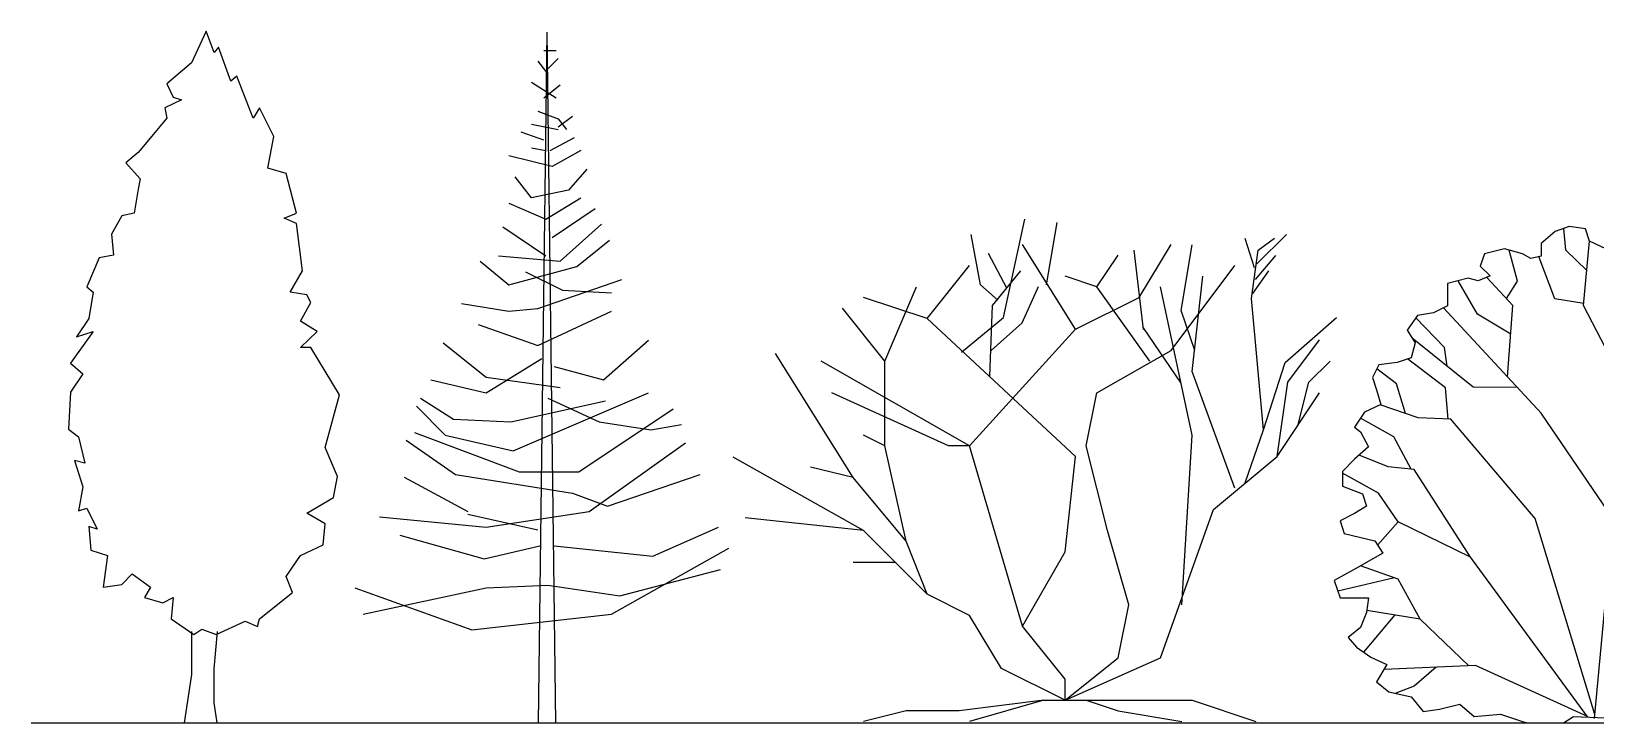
# Model space of a CAD drawing. Header units: millimetres. Extents: x 217.2 to 255.1, y 166.7 to 190.9.
# Drawn here: x 217.19 to 225.4, y 186.58 to 190.21 of the extents above; entities that cross this region are included whole.
import ezdxf

# ---------------------------------------------------------------- set-up
doc = ezdxf.new("R2010")
doc.units = ezdxf.units.MM
doc.layers.add('s', color=145, linetype='Continuous')
doc.layers.add('trees', color=104, linetype='Continuous')

msp = doc.modelspace()

# ---------------------------------------------------------------- linework, layer by layer
at = {"layer": 's', "color": 0}
msp.add_line((217.1888, 186.5832), (255.1288, 186.5832), dxfattribs=at)
at = {"layer": 'trees', "color": 100, "true_color": 0x22ec3d}
for p, q in [((218.1058, 190.212), (218.0303, 190.0461)), ((218.1489, 190.1014), (218.1058, 190.212)), ((218.1705, 190.1291), (218.1489, 190.1014)), ((218.2352, 189.9494), (218.1705, 190.1291)), ((218.0303, 190.0461), (217.9009, 189.9355)), ((219.8461, 190.056), (219.8892, 190.0007)), ((219.8785, 190.1113), (219.9432, 190.1113)), ((219.9, 190.0146), (219.9539, 190.0698)), ((218.2675, 189.977), (218.2352, 189.9494)), ((218.3538, 189.7558), (218.2675, 189.977)), ((217.9009, 189.9355), (217.9332, 189.8664)), ((219.8138, 189.9454), (219.9432, 189.8625)), ((219.8785, 189.8625), (219.9647, 189.9316)), ((217.9764, 189.8526), (217.8901, 189.8111)), ((217.8901, 189.8111), (217.9009, 189.7558)), ((217.9332, 189.8664), (217.9764, 189.8526)), ((218.3861, 189.8111), (218.3538, 189.7558)), ((218.4616, 189.6591), (218.3861, 189.8111)), ((217.9009, 189.7558), (217.7499, 189.5761)), ((219.8138, 189.7242), (219.9539, 189.6966)), ((219.9539, 189.7104), (220.0294, 189.7657)), ((219.9539, 189.7519), (219.9971, 189.6966)), ((218.4293, 189.4932), (218.4616, 189.6591)), ((219.8785, 189.6413), (219.7598, 189.6828)), ((219.9108, 189.586), (220.0402, 189.6551)), ((217.7499, 189.5761), (217.6852, 189.5208)), ((219.9216, 189.5031), (219.6951, 189.5583)), ((219.8138, 189.5998), (219.8892, 189.586)), ((220.0726, 189.586), (219.9216, 189.5031)), ((217.6852, 189.5208), (217.7607, 189.4379)), ((218.5263, 189.4655), (218.4293, 189.4932)), ((217.7607, 189.4379), (217.7499, 189.3826)), ((217.7499, 189.3826), (217.7283, 189.2581)), ((219.6951, 189.3095), (219.8892, 189.2266)), ((220.0079, 189.3786), (219.8138, 189.3372)), ((219.8892, 189.2266), (220.0726, 189.3372)), ((217.6637, 189.2443), (217.6097, 189.1475)), ((217.7283, 189.2581), (217.6637, 189.2443)), ((217.6097, 189.1475), (217.6205, 189.0369)), ((217.545, 189.0231), (217.4803, 188.871)), ((217.6205, 189.0369), (217.545, 189.0231)), ((219.5442, 189.0054), (219.6951, 188.8809)), ((217.4803, 188.871), (217.5127, 188.8434)), ((217.5127, 188.8434), (217.4911, 188.7052)), ((219.4471, 188.7842), (219.6951, 188.7427)), ((217.4911, 188.7052), (217.4264, 188.6084)), ((219.5334, 188.6736), (219.8461, 188.563)), ((217.5127, 188.636), (217.3941, 188.4701)), ((217.4264, 188.6084), (217.5127, 188.636)), ((217.3941, 188.4701), (217.4588, 188.4148)), ((217.4588, 188.4148), (217.3941, 188.3181)), ((219.2854, 188.3833), (219.5765, 188.3142)), ((217.3941, 188.3181), (217.3833, 188.1245)), ((217.3833, 188.1245), (217.4372, 188.0831)), ((217.4372, 188.0831), (217.4696, 187.9448)), ((217.4696, 187.9448), (217.4156, 187.9586)), ((217.4156, 187.9586), (217.4588, 187.8204)), ((219.1452, 187.8718), (219.4795, 187.692)), ((219.4148, 187.8856), (220.0294, 187.7888)), ((217.4588, 187.8204), (217.4372, 187.696)), ((217.4372, 187.696), (217.4803, 187.7098)), ((217.4803, 187.7098), (217.5342, 187.5992)), ((217.5342, 187.5992), (217.4911, 187.613)), ((217.4911, 187.613), (217.5019, 187.4886))]:
    msp.add_line(p, q, dxfattribs=at)
at = {"layer": 'trees', "color": 47, "true_color": 0x8d6a35}
for p, q in [((219.8946, 190.2075), (219.8493, 186.5832)), ((219.8946, 190.2075), (219.9399, 186.5832)), ((222.1695, 188.8819), (222.12, 189.1449)), ((222.5162, 188.8819), (222.5728, 189.2084)), ((223.6198, 188.9907), (223.7754, 189.1449)), ((222.6692, 188.6483), (222.391, 189.0934)), ((223.5915, 188.8093), (223.6268, 189.0633)), ((223.6268, 189.0633), (223.7118, 189.1268)), ((222.3076, 188.8638), (222.2121, 189.0452)), ((222.7805, 188.8709), (222.8917, 189.0378)), ((223.1699, 188.5371), (223.5037, 188.9822)), ((223.6127, 188.9091), (223.7189, 189.0361)), ((222.2333, 188.7731), (222.3817, 188.9545)), ((222.7805, 188.8709), (222.6136, 188.9265)), ((223.2812, 188.4258), (223.3368, 188.9265)), ((223.5986, 188.8366), (223.6834, 188.9545)), ((222.2615, 188.8003), (222.1695, 188.8819)), ((222.3888, 188.6824), (222.4738, 188.8729)), ((222.6692, 188.6483), (223.003, 188.8152)), ((223.0587, 188.4814), (222.7805, 188.8709)), ((221.6677, 188.4814), (221.4452, 188.7596)), ((222.2191, 188.4012), (222.2333, 188.7731)), ((223.2944, 188.5373), (223.2236, 188.7459)), ((225.1144, 188.2053), (224.5995, 188.7607)), ((222.0705, 188.5283), (222.2898, 188.7097)), ((222.2262, 188.5373), (222.3888, 188.6824)), ((223.2236, 188.3649), (223.0255, 188.6552)), ((223.7684, 188.4738), (224.0372, 188.7097)), ((223.7819, 188.3702), (223.9488, 188.5927)), ((222.7805, 188.3145), (223.1699, 188.5371)), ((223.8932, 188.3702), (224.0045, 188.4814)), ((225.0803, 187.6547), (224.638, 188.1758)), ((225.4894, 187.6532), (225.1123, 188.2076)), ((221.6677, 188.0363), (221.5565, 188.092)), ((223.2256, 187.2018), (223.2812, 188.092)), ((223.5594, 187.8416), (223.6551, 188.1201)), ((221.779, 187.5356), (221.6677, 188.0363)), ((222.1128, 188.0363), (222.0016, 188.0363)), ((222.391, 187.0905), (222.1128, 188.0363)), ((222.8361, 187.5912), (222.7248, 188.0363)), ((221.5008, 187.8694), (221.2783, 187.9251)), ((222.6136, 187.48), (222.6692, 187.9807)), ((223.3925, 187.7025), (223.7263, 187.9807)), ((224.7408, 187.452), (224.4454, 187.9117)), ((221.779, 187.5356), (221.5008, 187.8694)), ((223.1143, 186.9236), (223.3925, 187.7025)), ((221.5565, 187.5912), (220.9343, 187.6587)), ((221.8903, 187.2574), (221.5565, 187.5912)), ((222.9474, 187.2018), (222.8361, 187.5912)), ((224.7408, 187.452), (224.3617, 187.6373)), ((221.8903, 187.2574), (221.779, 187.5356)), ((221.7234, 187.4243), (221.5008, 187.4243)), ((222.391, 187.0905), (222.6136, 187.48)), ((222.1128, 187.1462), (221.8903, 187.2574)), ((224.4775, 187.1274), (224.3617, 187.336)), ((222.8917, 186.9236), (222.9474, 187.2018)), ((224.4775, 187.1274), (224.1968, 187.1725)), ((222.2797, 186.868), (222.1128, 187.1462)), ((224.7324, 186.8824), (224.4775, 187.1274)), ((218.0297, 187.0615), (218.0297, 186.8365)), ((218.1647, 187.0615), (218.1466, 186.8665)), ((218.1466, 186.8665), (218.1466, 186.6868)), ((224.767, 186.884), (224.2865, 186.8621)), ((218.0297, 186.8365), (217.9903, 186.5832)), ((218.1466, 186.6868), (218.1628, 186.5832)), ((222.5023, 186.7011), (222.0572, 186.6454)), ((222.5023, 186.7011), (222.7248, 186.7011)), ((222.6136, 186.7011), (223.2812, 186.7011)), ((222.7248, 186.7011), (222.8917, 186.6454)), ((221.779, 186.6454), (221.5565, 186.5898)), ((222.8917, 186.6454), (223.2256, 186.5898))]:
    msp.add_line(p, q, dxfattribs=at)
at = {"layer": 'trees', "color": 84, "true_color": 0x2aaf18}
for p, q in [((219.8461, 189.7934), (219.9539, 189.7519)), ((219.8138, 189.3372), (219.7275, 189.4478)), ((219.6628, 189.1851), (219.8892, 189.033)), ((225.1848, 189.1613), (225.1117, 189.0978)), ((225.2593, 189.187), (225.1848, 189.1613)), ((225.3451, 189.175), (225.2593, 189.187)), ((225.3662, 189.1098), (225.3451, 189.175)), ((224.9192, 189.0703), (224.8137, 189.0446)), ((225.1117, 189.0978), (225.1117, 189.0326)), ((225.4519, 189.0703), (225.3662, 189.1098)), ((219.6412, 189.033), (219.9647, 189.0054)), ((224.8137, 189.0446), (224.7912, 188.9793)), ((224.7912, 188.9793), (224.8447, 188.9278)), ((225.1117, 189.0326), (225.0583, 189.0188)), ((219.6951, 188.8809), (220.051, 188.9777)), ((219.7814, 188.9501), (219.9755, 188.8533)), ((224.728, 188.9158), (224.6211, 188.8884)), ((224.7814, 188.9021), (224.728, 188.9158)), ((219.9755, 188.8533), (220.2343, 188.8395)), ((224.6211, 188.8884), (224.6211, 188.7974)), ((219.6951, 188.7427), (219.8461, 188.7565)), ((220.1912, 188.3833), (220.4284, 188.5906)), ((219.9324, 188.4524), (220.1912, 188.3833)), ((219.7059, 188.1621), (220.202, 188.2727)), ((219.9, 188.2865), (220.1696, 188.1621)), ((220.0618, 187.8994), (220.5578, 188.2312)), ((224.2064, 188.0318), (224.1319, 187.9665)), ((219.749, 187.8994), (220.0618, 187.8994)), ((220.0294, 187.7888), (220.2127, 187.7197)), ((219.4795, 187.6782), (219.8461, 187.5953)), ((219.5765, 187.6091), (220.1157, 187.692)), ((219.5657, 187.4432), (219.8569, 187.5123)), ((219.5765, 187.2911), (219.9, 187.305))]:
    msp.add_line(p, q, dxfattribs=at)
at = {"layer": 'trees', "color": 97, "true_color": 0x279b30}
for p, q in [((220.1049, 189.4892), (220.0079, 189.3786)), ((219.9216, 189.1298), (220.148, 189.2819)), ((219.9647, 189.0054), (220.1804, 189.1989)), ((220.051, 188.9777), (220.2235, 189.116)), ((219.8461, 188.7565), (220.2882, 188.9086)), ((219.5765, 188.3142), (219.8677, 188.4939)), ((219.5765, 188.3971), (219.9647, 188.3418)), ((219.2099, 188.245), (219.3608, 188.093)), ((219.2315, 188.2865), (219.404, 188.1759)), ((219.404, 188.1759), (219.7059, 188.1621)), ((219.3608, 188.093), (219.7167, 188.01)), ((219.156, 188.0653), (219.4148, 187.8856)), ((219.0158, 187.6644), (219.5765, 187.6091)), ((218.8864, 187.2911), (219.501, 187.0699)), ((218.9295, 187.1529), (219.5765, 187.2911))]:
    msp.add_line(p, q, dxfattribs=at)
at = {"layer": 'trees', "color": 62, "true_color": 0xacc205}
for p, q in [((218.5802, 189.2581), (218.5263, 189.4655)), ((218.5155, 189.2305), (218.5802, 189.2581)), ((218.5802, 189.2028), (218.5155, 189.2305)), ((222.2898, 188.7097), (222.403, 189.2266)), ((218.6126, 188.954), (218.5802, 189.2028)), ((223.0255, 188.6461), (222.976, 189.0633)), ((223.003, 188.8152), (223.1699, 189.0934)), ((223.2236, 188.7459), (223.2803, 189.0905)), ((223.5561, 189.1268), (223.6056, 188.9727)), ((221.8903, 188.704), (222.1128, 188.9822)), ((218.5479, 188.8434), (218.6126, 188.954)), ((218.6342, 188.8296), (218.5479, 188.8434)), ((218.6557, 188.7881), (218.6342, 188.8296)), ((221.8903, 188.704), (221.5565, 188.8152)), ((221.6677, 188.4814), (221.8347, 188.8709)), ((218.6018, 188.6913), (218.6557, 188.7881)), ((218.6881, 188.636), (218.6018, 188.6913)), ((218.6018, 188.5531), (218.6881, 188.636)), ((218.6557, 188.5531), (218.6018, 188.5531)), ((218.8067, 188.3043), (218.6557, 188.5531)), ((221.5008, 187.8694), (221.0934, 188.5203)), ((222.1128, 188.0363), (221.3339, 188.4814)), ((218.7312, 188.0278), (218.8067, 188.3043)), ((224.1319, 188.1348), (224.1643, 188.109)), ((224.1643, 188.109), (224.2064, 188.0318)), ((218.7959, 187.8757), (218.7312, 188.0278)), ((221.5565, 187.5912), (220.8723, 187.9762)), ((224.1319, 187.9665), (224.0687, 187.9013)), ((218.7743, 187.7651), (218.7959, 187.8757)), ((224.0687, 187.9013), (224.0687, 187.8241)), ((218.6342, 187.6821), (218.7743, 187.7651)), ((224.0687, 187.8241), (224.1741, 187.7846)), ((218.7312, 187.6269), (218.6342, 187.6821)), ((218.7204, 187.5162), (218.7312, 187.6269)), ((218.6018, 187.461), (218.7204, 187.5162)), ((224.2388, 187.5374), (224.281, 187.4722)), ((217.5019, 187.4886), (217.5882, 187.461)), ((217.5882, 187.461), (217.5666, 187.2951)), ((218.5263, 187.3504), (218.6018, 187.461)), ((224.281, 187.4722), (224.1432, 187.3949)), ((217.6637, 187.3089), (217.7176, 187.3642)), ((217.7176, 187.3642), (217.8146, 187.2951)), ((218.5587, 187.2674), (218.5263, 187.3504)), ((224.1432, 187.3949), (224.0251, 187.3297)), ((217.5666, 187.2951), (217.6637, 187.3089)), ((217.8146, 187.2951), (217.7823, 187.2398)), ((218.3861, 187.1292), (218.5587, 187.2674)), ((224.0251, 187.3297), (224.0574, 187.2387)), ((217.7823, 187.2398), (217.8793, 187.2121)), ((217.8793, 187.2121), (217.9332, 187.2398)), ((217.9332, 187.2398), (217.9225, 187.1292)), ((224.0574, 187.2387), (224.2064, 187.2387)), ((224.2064, 187.2387), (224.1952, 187.1615)), ((217.9225, 187.1292), (218.0411, 187.0462)), ((218.1597, 187.0462), (218.3107, 187.1154)), ((218.3107, 187.1154), (218.3754, 187.0877)), ((218.3754, 187.0877), (218.3861, 187.1292)), ((224.1952, 187.1615), (224.1643, 187.0825)), ((218.0411, 187.0462), (218.0842, 187.0739)), ((218.0842, 187.0739), (218.1597, 187.0462)), ((224.1643, 187.0825), (224.0996, 187.031)), ((224.0996, 187.031), (224.1432, 186.9795)), ((224.1432, 186.9795), (224.2177, 186.928)), ((224.2177, 186.928), (224.302, 186.8885)), ((224.302, 186.8885), (224.2486, 186.7975)), ((224.2486, 186.7975), (224.3133, 186.746)), ((224.3133, 186.746), (224.43, 186.7186)), ((224.43, 186.7186), (224.4932, 186.6413)), ((224.579, 186.6551), (224.6858, 186.6808)), ((224.6858, 186.6808), (224.7603, 186.6156)), ((224.4932, 186.6413), (224.579, 186.6551)), ((224.7603, 186.6156), (224.8981, 186.6276)), ((224.8981, 186.6276), (225.0147, 186.5898)), ((225.2288, 186.5832), (225.2818, 186.6156)), ((225.2818, 186.6156), (225.6009, 186.6019))]:
    msp.add_line(p, q, dxfattribs=at)
at = {"layer": 'trees', "color": 45, "true_color": 0xba8d4a}
for p, q in [((225.2418, 189.063), (225.2304, 189.1771)), ((224.9871, 188.9007), (224.944, 189.0636)), ((225.3517, 188.956), (225.2418, 189.063)), ((225.3345, 188.7732), (225.3662, 189.1098)), ((225.1839, 188.808), (225.0996, 189.0294)), ((224.7786, 188.7269), (224.6765, 188.9026)), ((224.9639, 188.7732), (224.8264, 188.9204)), ((224.9304, 188.8091), (224.9871, 188.9007)), ((223.2812, 188.092), (223.1143, 188.8709)), ((223.6551, 188.1201), (223.5915, 188.8093)), ((224.9359, 188.3978), (224.9639, 188.7732)), ((225.3353, 188.7825), (225.1839, 188.808)), ((225.4966, 188.4603), (225.3345, 188.7732)), ((224.6049, 188.553), (224.4541, 188.7083)), ((224.9527, 188.6225), (224.7786, 188.7269)), ((222.1128, 188.0363), (222.6692, 188.6483)), ((224.7555, 188.3444), (224.4353, 188.602)), ((224.6095, 188.3399), (224.4113, 188.4923)), ((224.6188, 188.4543), (224.6049, 188.553)), ((221.6677, 188.0363), (221.6677, 188.4814)), ((223.5037, 187.8138), (223.2812, 188.4258)), ((223.6551, 188.1201), (223.7684, 188.4738)), ((224.3527, 188.3614), (224.2501, 188.4412)), ((223.7263, 187.9807), (223.7819, 188.3702)), ((223.8376, 188.1476), (223.8932, 188.3702)), ((224.4007, 188.206), (224.3527, 188.3614)), ((224.6232, 188.1764), (224.6095, 188.3399)), ((224.9871, 188.3427), (224.7555, 188.3444)), ((222.0016, 188.0363), (221.3896, 188.3145)), ((223.7263, 187.9807), (223.9488, 188.3145)), ((224.4668, 188.1829), (224.2679, 188.2524)), ((224.3384, 188.083), (224.1631, 188.1808)), ((224.638, 188.1758), (224.4668, 188.1829)), ((224.4291, 187.9134), (224.3384, 188.083)), ((224.3099, 187.926), (224.156, 187.9876)), ((224.4454, 187.9117), (224.3099, 187.926)), ((224.2575, 187.788), (224.0687, 187.8923)), ((224.3617, 187.6373), (224.2575, 187.788)), ((224.3617, 187.6373), (224.2534, 187.5147)), ((224.3427, 187.3428), (224.0448, 187.2742)), ((224.3617, 187.336), (224.1642, 187.4067)), ((224.3439, 187.1488), (224.1797, 186.9543)), ((224.5614, 186.8746), (224.445, 186.7746)), ((224.445, 186.7746), (224.3493, 186.7376)), ((222.5023, 186.7011), (222.1128, 186.5898)), ((223.2812, 186.7011), (223.615, 186.5898)), ((222.0572, 186.6454), (221.779, 186.6454))]:
    msp.add_line(p, q, dxfattribs=at)
at = {"layer": 'trees', "color": 64, "true_color": 0x78b116}
for p, q in [((225.0147, 189.0446), (224.9192, 189.0703)), ((225.0583, 189.0188), (225.0147, 189.0446)), ((224.8447, 188.9278), (224.7814, 188.9021)), ((224.5466, 188.7339), (224.4623, 188.7201)), ((224.6211, 188.7716), (224.5466, 188.7339)), ((224.6211, 188.7974), (224.6211, 188.7716)), ((224.4623, 188.7201), (224.4089, 188.6429)), ((224.4089, 188.6429), (224.451, 188.5777)), ((224.451, 188.5777), (224.43, 188.4987)), ((224.43, 188.4987), (224.3555, 188.4729)), ((224.2599, 188.4609), (224.2275, 188.3957)), ((224.3555, 188.4729), (224.2599, 188.4609)), ((224.2275, 188.3957), (224.2486, 188.3305)), ((224.2486, 188.3305), (224.2697, 188.2532)), ((224.2697, 188.2532), (224.1854, 188.2137)), ((224.1854, 188.2137), (224.1319, 188.1348))]:
    msp.add_line(p, q, dxfattribs=at)
at = {"layer": 'trees', "color": 99, "true_color": 0x1a511e}
for p, q in [((219.8461, 188.563), (220.2343, 188.7427)), ((219.3501, 188.5768), (219.5765, 188.3971)), ((219.7167, 188.01), (220.4284, 188.3142)), ((220.1696, 188.1621), (220.4392, 188.1206)), ((219.1991, 188.1068), (219.749, 187.8994)), ((220.4392, 188.1206), (220.601, 188.1483)), ((220.1157, 187.692), (220.6225, 188.0515)), ((220.2127, 187.7197), (220.698, 187.8856)), ((220.45, 187.457), (220.7951, 187.6091)), ((219.1236, 187.5676), (219.5657, 187.4432)), ((219.9324, 187.5123), (220.45, 187.457)), ((220.2343, 187.1529), (220.849, 187.4985)), ((220.2774, 187.2497), (220.8058, 187.3879)), ((219.9, 187.305), (220.2774, 187.2497)), ((219.501, 187.0699), (220.2343, 187.1529))]:
    msp.add_line(p, q, dxfattribs=at)
at = {"layer": 'trees', "color": 55, "true_color": 0x97922b}
for p, q in [((222.6692, 187.9807), (221.8903, 188.704)), ((222.7248, 188.0363), (222.7805, 188.3145)), ((224.1741, 187.7846), (224.1952, 187.7194)), ((224.1319, 187.6816), (224.0574, 187.6421)), ((224.1952, 187.7194), (224.1319, 187.6816)), ((224.0574, 187.6421), (224.0785, 187.5769)), ((224.0785, 187.5769), (224.2388, 187.5374))]:
    msp.add_line(p, q, dxfattribs=at)
at = {"layer": 'trees', "color": 49, "true_color": 0x594322}
for p, q in [((225.3924, 186.6058), (225.4966, 187.7301)), ((225.3943, 186.6263), (225.0803, 187.6547)), ((225.3574, 186.6123), (224.7323, 187.4635)), ((222.6136, 186.8123), (222.391, 187.0905)), ((222.6136, 186.7011), (222.2797, 186.868)), ((222.6136, 186.7011), (223.1143, 186.9236)), ((222.6136, 186.7011), (222.8917, 186.9236)), ((225.3551, 186.6155), (224.767, 186.884)), ((222.6136, 186.7011), (222.6136, 186.8123))]:
    msp.add_line(p, q, dxfattribs=at)
at = {"layer": 'trees', "linetype": 'Continuous'}
msp.add_line((225.0147, 186.5898), (225.0417, 186.5832), dxfattribs=at)

doc.saveas('drawing.dxf')
